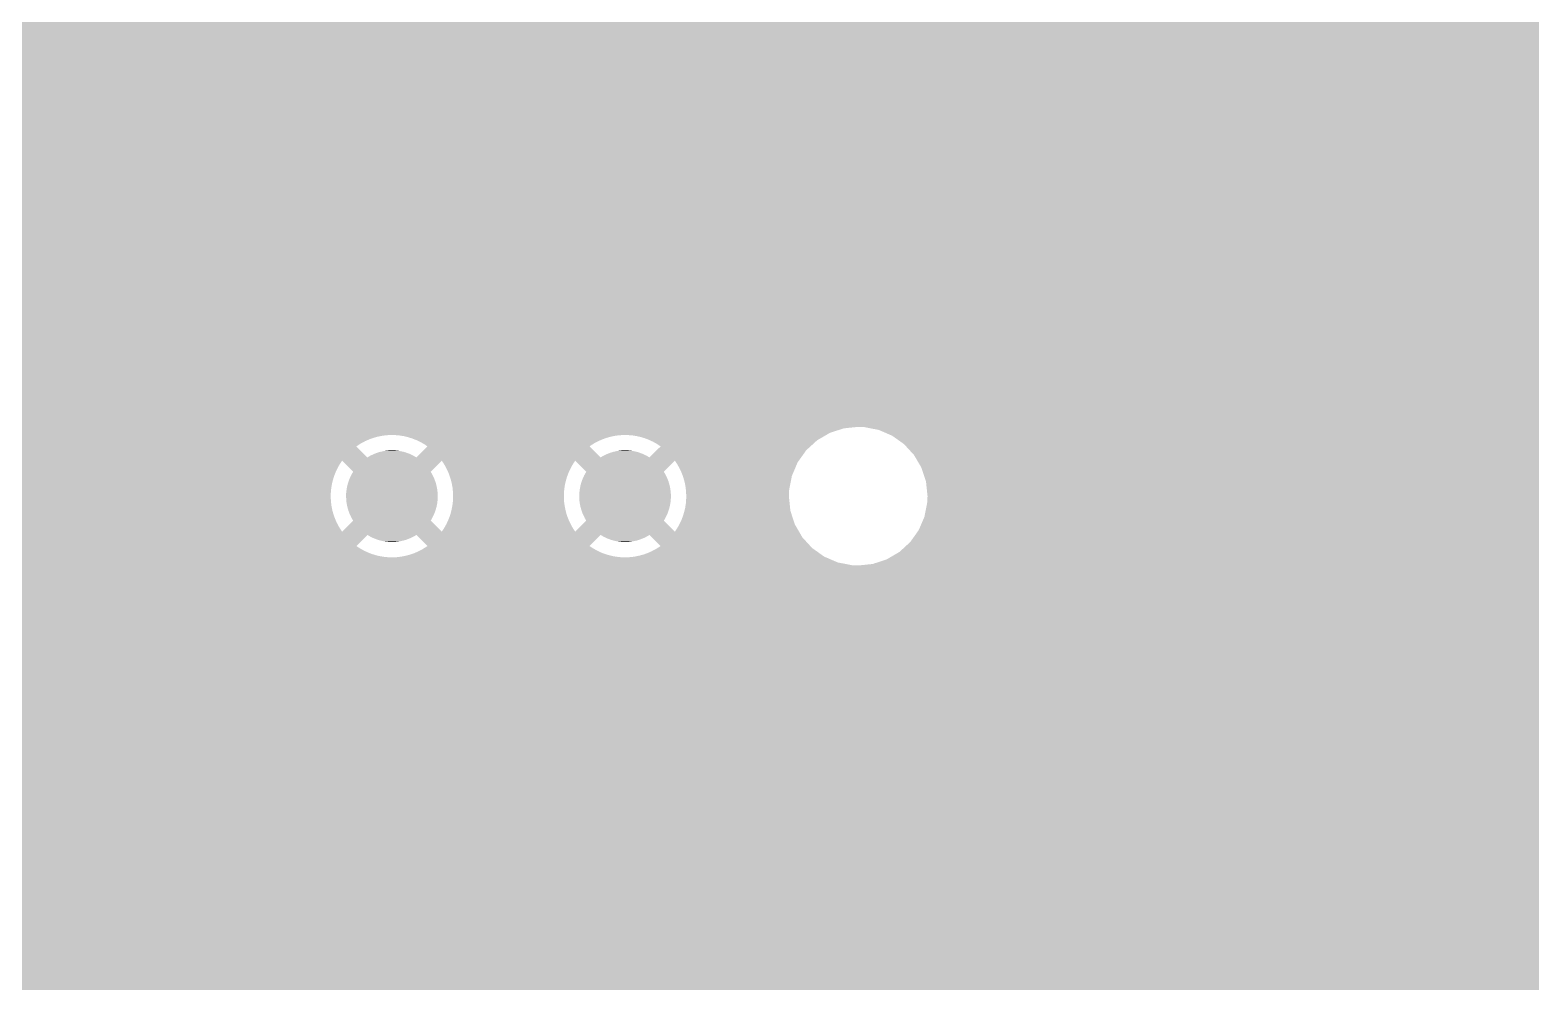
# Model space of a CAD drawing. Extents: x 295 to 953, y 10 to 290.
# Drawn here: x 571.97 to 594.54, y 188.64 to 203.02 of the extents above; entities that cross this region are included whole.
import ezdxf

# ---------------------------------------------------------------- set-up
doc = ezdxf.new("R2010")
doc.units = 0
doc.header["$LTSCALE"] = 5
doc.header["$MEASUREMENT"] = 0
doc.layers.add('PWR', color=7, linetype='CONTINUOUS')

msp = doc.modelspace()

# ---------------------------------------------------------------- linework, layer by layer
at = {"layer": 'PWR'}
for points in [[(511.399, 202.893), (511.399, 203.144), (613.488, 202.893), (613.488, 203.144)], [(536.611, 202.889), (536.519, 202.893), (613.488, 202.889), (613.488, 202.893)], [(536.827, 202.847), (536.611, 202.889), (613.488, 202.847), (613.488, 202.889)], [(537.03, 202.76), (536.827, 202.847), (613.488, 202.76), (613.488, 202.847)], [(537.21, 202.632), (537.03, 202.76), (613.488, 202.632), (613.488, 202.76)], [(537.358, 202.469), (537.21, 202.632), (613.488, 202.469), (613.488, 202.632)], [(537.47, 202.279), (537.358, 202.469), (613.488, 202.279), (613.488, 202.469)], [(537.539, 202.07), (537.47, 202.279), (613.488, 202.07), (613.488, 202.279)], [(537.562, 201.85), (537.539, 202.07), (613.488, 201.85), (613.488, 202.07)], [(537.551, 201.725), (537.558, 201.759), (613.488, 201.725), (613.488, 201.759)], [(537.558, 201.759), (537.562, 201.85), (613.488, 201.759), (613.488, 201.85)], [(546.542, 201.721), (546.451, 201.725), (613.488, 201.721), (613.488, 201.725)], [(546.759, 201.678), (546.542, 201.721), (613.488, 201.678), (613.488, 201.721)], [(546.961, 201.591), (546.759, 201.678), (613.488, 201.591), (613.488, 201.678)], [(547.141, 201.464), (546.961, 201.591), (613.488, 201.464), (613.488, 201.591)], [(547.29, 201.301), (547.141, 201.464), (613.488, 201.301), (613.488, 201.464)], [(547.401, 201.111), (547.29, 201.301), (613.488, 201.111), (613.488, 201.301)], [(547.47, 200.901), (547.401, 201.111), (613.488, 200.901), (613.488, 201.111)], [(547.493, 200.682), (547.47, 200.901), (613.488, 200.682), (613.488, 200.901)], [(547.489, 200.59), (547.493, 200.682), (613.488, 200.59), (613.488, 200.682)], [(547.447, 200.374), (547.489, 200.59), (613.488, 200.374), (613.488, 200.59)], [(547.232, 199.992), (547.36, 200.171), (613.488, 199.992), (613.488, 200.171)], [(547.36, 200.171), (547.447, 200.374), (613.488, 200.171), (613.488, 200.374)], [(547.069, 199.843), (547.232, 199.992), (613.488, 199.843), (613.488, 199.992)], [(546.67, 199.663), (546.879, 199.731), (613.488, 199.663), (613.488, 199.731)], [(546.879, 199.731), (547.069, 199.843), (613.488, 199.731), (613.488, 199.843)], [(517.127, 199.344), (517.321, 199.571), (613.488, 199.344), (613.488, 199.571)], [(517.321, 199.571), (517.364, 199.639), (613.488, 199.571), (613.488, 199.639)], [(546.451, 199.639), (546.67, 199.663), (613.488, 199.639), (613.488, 199.663)], [(516.899, 199.151), (517.127, 199.344), (613.488, 199.151), (613.488, 199.344)], [(516.644, 198.996), (516.899, 199.151), (613.488, 198.996), (613.488, 199.151)], [(515.78, 198.789), (516.078, 198.813), (613.488, 198.789), (613.488, 198.813)], [(516.078, 198.813), (516.368, 198.882), (613.488, 198.813), (613.488, 198.882)], [(516.368, 198.882), (516.644, 198.996), (613.488, 198.882), (613.488, 198.996)], [(511.399, 198.22), (511.399, 198.789), (613.488, 198.22), (613.488, 198.789)], [(526.68, 198.216), (526.588, 198.22), (613.488, 198.216), (613.488, 198.22)], [(526.896, 198.173), (526.68, 198.216), (613.488, 198.173), (613.488, 198.216)], [(527.098, 198.086), (526.896, 198.173), (613.488, 198.086), (613.488, 198.173)], [(527.278, 197.958), (527.098, 198.086), (613.488, 197.958), (613.488, 198.086)], [(527.427, 197.796), (527.278, 197.958), (613.488, 197.796), (613.488, 197.958)], [(527.538, 197.605), (527.427, 197.796), (613.488, 197.605), (613.488, 197.796)], [(527.607, 197.396), (527.538, 197.605), (613.488, 197.396), (613.488, 197.605)], [(527.631, 197.177), (527.607, 197.396), (613.488, 197.177), (613.488, 197.396)], [(527.62, 197.051), (527.626, 197.085), (613.488, 197.051), (613.488, 197.085)], [(527.626, 197.085), (527.631, 197.177), (613.488, 197.085), (613.488, 197.177)], [(569.326, 197.047), (569.234, 197.051), (584.385, 197.047), (584.424, 197.051)], [(569.424, 197.028), (569.326, 197.047), (584.204, 197.028), (584.385, 197.047)], [(569.543, 197.005), (569.424, 197.028), (584.134, 197.005), (584.204, 197.028)], [(584.515, 197.047), (584.424, 197.051), (613.488, 197.047), (613.488, 197.051)], [(584.732, 197.005), (584.515, 197.047), (613.488, 197.005), (613.488, 197.047)], [(569.649, 196.959), (569.543, 197.005), (583.995, 196.959), (584.134, 197.005)], [(569.72, 196.928), (569.649, 196.959), (583.942, 196.928), (583.995, 196.959)], [(569.729, 196.925), (569.72, 196.928), (577.328, 196.925), (577.393, 196.928)], [(569.745, 196.918), (569.729, 196.925), (577.274, 196.918), (577.328, 196.925)], [(569.747, 196.916), (569.745, 196.918), (577.263, 196.916), (577.274, 196.918)], [(569.765, 196.903), (569.747, 196.916), (577.198, 196.903), (577.263, 196.916)], [(569.79, 196.885), (569.765, 196.903), (577.135, 196.885), (577.198, 196.903)], [(569.821, 196.863), (569.79, 196.885), (577.073, 196.863), (577.135, 196.885)], [(569.858, 196.837), (569.821, 196.863), (577.013, 196.837), (577.073, 196.863)], [(569.901, 196.807), (569.858, 196.837), (576.955, 196.807), (577.013, 196.837)], [(569.925, 196.79), (569.901, 196.807), (576.929, 196.79), (576.955, 196.807)], [(569.941, 196.772), (569.925, 196.79), (576.9, 196.772), (576.929, 196.79)], [(577.459, 196.927), (577.393, 196.928), (580.883, 196.927), (580.898, 196.928)], [(577.492, 196.925), (577.459, 196.927), (580.833, 196.925), (580.883, 196.927)], [(577.524, 196.922), (577.492, 196.925), (580.812, 196.922), (580.833, 196.925)], [(577.56, 196.916), (577.524, 196.922), (580.768, 196.916), (580.812, 196.922)], [(577.589, 196.912), (577.56, 196.916), (580.746, 196.912), (580.768, 196.916)], [(577.626, 196.903), (577.589, 196.912), (580.703, 196.903), (580.746, 196.912)], [(577.653, 196.897), (577.626, 196.903), (580.681, 196.897), (580.703, 196.903)], [(577.689, 196.885), (577.653, 196.897), (580.64, 196.885), (580.681, 196.897)], [(577.715, 196.878), (577.689, 196.885), (580.618, 196.878), (580.64, 196.885)], [(577.751, 196.863), (577.715, 196.878), (580.579, 196.863), (580.618, 196.878)], [(577.776, 196.854), (577.751, 196.863), (580.557, 196.854), (580.579, 196.863)], [(577.812, 196.837), (577.776, 196.854), (580.519, 196.837), (580.557, 196.854)], [(577.836, 196.826), (577.812, 196.837), (580.497, 196.826), (580.519, 196.837)], [(577.87, 196.807), (577.836, 196.826), (580.461, 196.807), (580.497, 196.826)], [(577.893, 196.794), (577.87, 196.807), (580.44, 196.794), (580.461, 196.807)], [(577.926, 196.772), (577.893, 196.794), (580.405, 196.772), (580.44, 196.794)], [(580.964, 196.927), (580.898, 196.928), (583.941, 196.927), (583.942, 196.928)], [(581.029, 196.922), (580.964, 196.927), (583.931, 196.922), (583.941, 196.927)], [(581.094, 196.912), (581.029, 196.922), (583.914, 196.912), (583.931, 196.922)], [(581.158, 196.897), (581.094, 196.912), (583.889, 196.897), (583.914, 196.912)], [(581.22, 196.878), (581.158, 196.897), (583.856, 196.878), (583.889, 196.897)], [(581.282, 196.854), (581.22, 196.878), (583.815, 196.854), (583.856, 196.878)], [(581.295, 196.848), (581.282, 196.854), (583.805, 196.848), (583.815, 196.854)], [(581.341, 196.826), (581.295, 196.848), (583.781, 196.826), (583.805, 196.848)], [(581.398, 196.794), (581.341, 196.826), (583.746, 196.794), (583.781, 196.826)], [(581.453, 196.757), (581.398, 196.794), (583.706, 196.757), (583.746, 196.794)], [(584.934, 196.918), (584.732, 197.005), (613.488, 196.918), (613.488, 197.005)], [(585.114, 196.79), (584.934, 196.918), (613.488, 196.79), (613.488, 196.918)], [(585.263, 196.627), (585.114, 196.79), (613.488, 196.627), (613.488, 196.79)], [(569.955, 196.757), (569.941, 196.772), (576.879, 196.757), (576.9, 196.772)], [(570.074, 196.627), (569.955, 196.757), (577.009, 196.627), (576.879, 196.757)], [(570.095, 196.591), (570.074, 196.627), (577.045, 196.591), (577.009, 196.627)], [(570.123, 196.543), (570.095, 196.591), (583.531, 196.543), (583.566, 196.591)], [(577.045, 196.591), (577.078, 196.611), (577.781, 196.591), (577.747, 196.611)], [(577.078, 196.611), (577.095, 196.62), (577.747, 196.611), (577.732, 196.62)], [(577.095, 196.62), (577.129, 196.636), (577.732, 196.62), (577.696, 196.636)], [(577.129, 196.636), (577.147, 196.644), (577.696, 196.636), (577.681, 196.644)], [(577.147, 196.644), (577.182, 196.658), (577.681, 196.644), (577.643, 196.658)], [(577.182, 196.658), (577.201, 196.664), (577.643, 196.658), (577.627, 196.664)], [(577.201, 196.664), (577.236, 196.675), (577.627, 196.664), (577.589, 196.675)], [(577.236, 196.675), (577.256, 196.679), (577.589, 196.675), (577.573, 196.679)], [(577.256, 196.679), (577.291, 196.687), (577.573, 196.679), (577.532, 196.687)], [(577.291, 196.687), (577.313, 196.69), (577.532, 196.687), (577.517, 196.69)], [(577.313, 196.69), (577.347, 196.695), (577.517, 196.69), (577.474, 196.695)], [(577.347, 196.695), (577.375, 196.696), (577.474, 196.695), (577.461, 196.696)], [(577.375, 196.696), (577.404, 196.698), (577.461, 196.696), (577.404, 196.698)], [(577.781, 196.591), (577.947, 196.757), (580.55, 196.591), (580.384, 196.757)], [(577.947, 196.757), (577.926, 196.772), (580.384, 196.757), (580.405, 196.772)], [(580.55, 196.591), (580.583, 196.611), (581.286, 196.591), (581.252, 196.611)], [(580.583, 196.611), (580.601, 196.62), (581.252, 196.611), (581.237, 196.62)], [(580.601, 196.62), (580.634, 196.636), (581.237, 196.62), (581.201, 196.636)], [(580.634, 196.636), (580.652, 196.644), (581.201, 196.636), (581.186, 196.644)], [(580.652, 196.644), (580.687, 196.658), (581.186, 196.644), (581.148, 196.658)], [(580.687, 196.658), (580.706, 196.664), (581.148, 196.658), (581.133, 196.664)], [(580.706, 196.664), (580.741, 196.675), (581.133, 196.664), (581.094, 196.675)], [(580.741, 196.675), (580.761, 196.679), (581.094, 196.675), (581.078, 196.679)], [(580.761, 196.679), (580.796, 196.687), (581.078, 196.679), (581.038, 196.687)], [(580.796, 196.687), (580.818, 196.69), (581.038, 196.687), (581.022, 196.69)], [(580.818, 196.69), (580.853, 196.695), (581.022, 196.69), (580.98, 196.695)], [(580.853, 196.695), (580.88, 196.696), (580.98, 196.695), (580.966, 196.696)], [(580.88, 196.696), (580.909, 196.698), (580.966, 196.696), (580.909, 196.698)], [(581.286, 196.591), (581.394, 196.699), (583.566, 196.591), (583.642, 196.699)], [(581.394, 196.699), (581.453, 196.757), (583.642, 196.699), (583.706, 196.757)], [(585.357, 196.467), (585.263, 196.627), (613.488, 196.467), (613.488, 196.627)], [(570.155, 196.488), (570.123, 196.543), (576.628, 196.488), (576.664, 196.543)], [(570.185, 196.437), (570.155, 196.488), (576.599, 196.437), (576.628, 196.488)], [(570.187, 196.431), (570.185, 196.437), (576.596, 196.431), (576.599, 196.437)], [(570.207, 196.372), (570.187, 196.431), (576.568, 196.372), (576.596, 196.431)], [(570.227, 196.31), (570.207, 196.372), (576.544, 196.31), (576.568, 196.372)], [(576.83, 196.377), (576.664, 196.543), (577.996, 196.377), (578.162, 196.543)], [(576.802, 196.327), (576.807, 196.335), (578.024, 196.327), (578.02, 196.335)], [(576.807, 196.335), (576.83, 196.376), (578.02, 196.335), (577.996, 196.376)], [(576.83, 196.376), (576.83, 196.377), (577.996, 196.376), (577.996, 196.377)], [(578.188, 196.505), (578.162, 196.543), (580.144, 196.505), (580.169, 196.543)], [(578.198, 196.488), (578.188, 196.505), (580.133, 196.488), (580.144, 196.505)], [(578.221, 196.449), (578.198, 196.488), (580.111, 196.449), (580.133, 196.488)], [(578.23, 196.431), (578.221, 196.449), (580.101, 196.431), (580.111, 196.449)], [(578.25, 196.39), (578.23, 196.431), (580.082, 196.39), (580.101, 196.431)], [(578.258, 196.372), (578.25, 196.39), (580.073, 196.372), (580.082, 196.39)], [(578.275, 196.329), (578.258, 196.372), (580.057, 196.329), (580.073, 196.372)], [(578.282, 196.31), (578.275, 196.329), (580.049, 196.31), (580.057, 196.329)], [(580.335, 196.377), (580.169, 196.543), (581.501, 196.377), (581.667, 196.543)], [(580.307, 196.327), (580.312, 196.335), (581.529, 196.327), (581.525, 196.335)], [(580.312, 196.335), (580.335, 196.376), (581.525, 196.335), (581.501, 196.376)], [(580.335, 196.376), (580.335, 196.377), (581.501, 196.376), (581.501, 196.377)], [(581.683, 196.519), (581.667, 196.543), (583.514, 196.519), (583.531, 196.543)], [(581.693, 196.505), (581.683, 196.519), (583.508, 196.505), (583.514, 196.519)], [(581.726, 196.449), (581.693, 196.505), (583.484, 196.449), (583.508, 196.505)], [(581.756, 196.39), (581.726, 196.449), (583.459, 196.39), (583.484, 196.449)], [(581.781, 196.329), (581.756, 196.39), (583.433, 196.329), (583.459, 196.39)], [(581.785, 196.317), (581.781, 196.329), (583.427, 196.317), (583.433, 196.329)], [(585.37, 196.444), (585.357, 196.467), (599.978, 196.444), (600.197, 196.467)], [(585.374, 196.437), (585.37, 196.444), (599.957, 196.437), (599.978, 196.444)], [(585.395, 196.375), (585.374, 196.437), (599.768, 196.375), (599.957, 196.437)], [(585.431, 196.263), (585.395, 196.375), (599.578, 196.263), (599.768, 196.375)], [(570.247, 196.248), (570.227, 196.31), (576.525, 196.248), (576.544, 196.31)], [(570.254, 196.228), (570.247, 196.248), (576.52, 196.228), (576.525, 196.248)], [(570.258, 196.184), (570.254, 196.228), (576.51, 196.184), (576.52, 196.228)], [(570.265, 196.119), (570.258, 196.184), (576.5, 196.119), (576.51, 196.184)], [(570.272, 196.054), (570.265, 196.119), (576.494, 196.054), (576.5, 196.119)], [(576.726, 196.065), (576.732, 196.112), (578.1, 196.065), (578.094, 196.112)], [(576.732, 196.112), (576.733, 196.121), (578.094, 196.112), (578.093, 196.121)], [(576.733, 196.121), (576.743, 196.168), (578.093, 196.121), (578.083, 196.168)], [(576.743, 196.168), (576.745, 196.177), (578.083, 196.168), (578.082, 196.177)], [(576.745, 196.177), (576.758, 196.223), (578.082, 196.177), (578.068, 196.223)], [(576.758, 196.223), (576.761, 196.231), (578.068, 196.223), (578.065, 196.231)], [(576.761, 196.231), (576.778, 196.276), (578.065, 196.231), (578.048, 196.276)], [(576.778, 196.276), (576.782, 196.284), (578.048, 196.276), (578.045, 196.284)], [(576.782, 196.284), (576.802, 196.327), (578.045, 196.284), (578.024, 196.327)], [(578.296, 196.267), (578.282, 196.31), (580.036, 196.267), (580.049, 196.31)], [(578.301, 196.248), (578.296, 196.267), (580.03, 196.248), (580.036, 196.267)], [(578.312, 196.204), (578.301, 196.248), (580.02, 196.204), (580.03, 196.248)], [(578.316, 196.184), (578.312, 196.204), (580.015, 196.184), (580.02, 196.204)], [(578.324, 196.139), (578.316, 196.184), (580.008, 196.139), (580.015, 196.184)], [(578.326, 196.119), (578.324, 196.139), (580.005, 196.119), (580.008, 196.139)], [(578.331, 196.074), (578.326, 196.119), (580.001, 196.074), (580.005, 196.119)], [(580.232, 196.065), (580.237, 196.112), (581.605, 196.065), (581.6, 196.112)], [(580.237, 196.112), (580.239, 196.121), (581.6, 196.112), (581.598, 196.121)], [(580.239, 196.121), (580.248, 196.168), (581.598, 196.121), (581.589, 196.168)], [(580.248, 196.168), (580.25, 196.177), (581.589, 196.168), (581.587, 196.177)], [(580.25, 196.177), (580.263, 196.223), (581.587, 196.177), (581.573, 196.223)], [(580.263, 196.223), (580.266, 196.231), (581.573, 196.223), (581.571, 196.231)], [(580.266, 196.231), (580.283, 196.276), (581.571, 196.231), (581.553, 196.276)], [(580.283, 196.276), (580.287, 196.284), (581.553, 196.276), (581.55, 196.284)], [(580.287, 196.284), (580.307, 196.327), (581.55, 196.284), (581.529, 196.327)], [(581.801, 196.267), (581.785, 196.317), (583.418, 196.267), (583.427, 196.317)], [(581.818, 196.204), (581.801, 196.267), (583.405, 196.204), (583.418, 196.267)], [(581.829, 196.139), (581.818, 196.204), (583.392, 196.139), (583.405, 196.204)], [(581.833, 196.1), (581.829, 196.139), (583.385, 196.1), (583.392, 196.139)], [(585.443, 196.228), (585.431, 196.263), (599.539, 196.228), (599.578, 196.263)], [(585.455, 196.115), (585.443, 196.228), (599.415, 196.115), (599.539, 196.228)], [(585.466, 196.008), (585.455, 196.115), (599.34, 196.008), (599.415, 196.115)], [(570.262, 195.858), (570.273, 195.917), (576.505, 195.858), (576.498, 195.917)], [(570.277, 196.008), (570.272, 196.054), (576.494, 196.008), (576.494, 196.054)], [(570.273, 195.923), (570.276, 195.988), (576.497, 195.923), (576.493, 195.988)], [(570.273, 195.917), (570.273, 195.923), (576.498, 195.917), (576.497, 195.923)], [(570.276, 195.988), (570.277, 196.008), (576.493, 195.988), (576.494, 196.008)], [(576.724, 196.008), (576.725, 196.056), (578.103, 196.008), (578.101, 196.056)], [(576.726, 195.961), (576.724, 196.008), (578.101, 195.961), (578.103, 196.008)], [(576.725, 196.056), (576.726, 196.065), (578.101, 196.056), (578.1, 196.065)], [(576.726, 195.952), (576.726, 195.961), (578.1, 195.952), (578.101, 195.961)], [(576.732, 195.904), (576.726, 195.952), (578.095, 195.904), (578.1, 195.952)], [(576.733, 195.895), (576.732, 195.904), (578.093, 195.895), (578.095, 195.904)], [(576.743, 195.849), (576.733, 195.895), (578.084, 195.849), (578.093, 195.895)], [(578.32, 195.858), (578.327, 195.898), (580.011, 195.858), (580.005, 195.898)], [(578.327, 195.898), (578.329, 195.923), (580.005, 195.898), (580.002, 195.923)], [(578.329, 195.923), (578.332, 195.963), (580.002, 195.923), (580, 195.963)], [(578.332, 196.054), (578.331, 196.074), (579.999, 196.054), (580.001, 196.074)], [(578.333, 196.008), (578.332, 196.054), (579.999, 196.008), (579.999, 196.054)], [(578.332, 195.963), (578.333, 195.988), (580, 195.963), (579.998, 195.988)], [(578.333, 195.988), (578.333, 196.008), (579.998, 195.988), (579.999, 196.008)], [(580.229, 196.008), (580.231, 196.056), (581.608, 196.008), (581.606, 196.056)], [(580.231, 195.961), (580.229, 196.008), (581.606, 195.961), (581.608, 196.008)], [(580.231, 196.056), (580.232, 196.065), (581.606, 196.056), (581.605, 196.065)], [(580.231, 195.952), (580.231, 195.961), (581.605, 195.952), (581.606, 195.961)], [(580.237, 195.904), (580.231, 195.952), (581.6, 195.904), (581.605, 195.952)], [(580.238, 195.895), (580.237, 195.904), (581.598, 195.895), (581.6, 195.904)], [(580.248, 195.849), (580.238, 195.895), (581.589, 195.849), (581.598, 195.895)], [(581.822, 195.833), (581.832, 195.898), (583.399, 195.833), (583.393, 195.898)], [(581.832, 195.898), (581.837, 195.963), (583.393, 195.898), (583.386, 195.963)], [(581.836, 196.074), (581.833, 196.1), (583.384, 196.074), (583.385, 196.1)], [(581.838, 196.008), (581.836, 196.074), (583.381, 196.008), (583.384, 196.074)], [(581.837, 195.963), (581.838, 196.008), (583.386, 195.963), (583.381, 196.008)], [(585.426, 195.732), (585.462, 195.917), (599.201, 195.732), (599.28, 195.917)], [(585.462, 195.917), (585.463, 195.935), (599.28, 195.917), (599.288, 195.935)], [(585.463, 195.935), (585.466, 196.008), (599.288, 195.935), (599.34, 196.008)], [(570.191, 195.609), (570.217, 195.669), (576.584, 195.609), (576.558, 195.669)], [(570.217, 195.669), (570.231, 195.7), (576.558, 195.669), (576.547, 195.7)], [(570.231, 195.7), (570.236, 195.73), (576.547, 195.7), (576.536, 195.73)], [(570.236, 195.73), (570.249, 195.794), (576.536, 195.73), (576.518, 195.794)], [(570.249, 195.794), (570.262, 195.858), (576.518, 195.794), (576.505, 195.858)], [(576.745, 195.84), (576.743, 195.849), (578.081, 195.84), (578.084, 195.849)], [(576.758, 195.794), (576.745, 195.84), (578.068, 195.794), (578.081, 195.84)], [(576.761, 195.785), (576.758, 195.794), (578.065, 195.785), (578.068, 195.794)], [(576.778, 195.741), (576.761, 195.785), (578.048, 195.741), (578.065, 195.785)], [(576.781, 195.733), (576.778, 195.741), (578.045, 195.733), (578.048, 195.741)], [(576.802, 195.69), (576.781, 195.733), (578.024, 195.69), (578.045, 195.733)], [(576.806, 195.681), (576.802, 195.69), (578.02, 195.681), (578.024, 195.69)], [(576.83, 195.64), (576.806, 195.681), (577.996, 195.64), (578.02, 195.681)], [(578.259, 195.645), (578.268, 195.669), (580.074, 195.645), (580.063, 195.669)], [(578.268, 195.669), (578.282, 195.706), (580.063, 195.669), (580.05, 195.706)], [(578.282, 195.706), (578.29, 195.73), (580.05, 195.706), (580.041, 195.73)], [(578.29, 195.73), (578.302, 195.769), (580.041, 195.73), (580.031, 195.769)], [(578.302, 195.769), (578.307, 195.794), (580.031, 195.769), (580.024, 195.794)], [(578.307, 195.794), (578.316, 195.833), (580.024, 195.794), (580.016, 195.833)], [(578.316, 195.833), (578.32, 195.858), (580.016, 195.833), (580.011, 195.858)], [(580.25, 195.84), (580.248, 195.849), (581.586, 195.84), (581.589, 195.849)], [(580.264, 195.794), (580.25, 195.84), (581.574, 195.794), (581.586, 195.84)], [(580.266, 195.785), (580.264, 195.794), (581.57, 195.785), (581.574, 195.794)], [(580.283, 195.741), (580.266, 195.785), (581.554, 195.741), (581.57, 195.785)], [(580.287, 195.733), (580.283, 195.741), (581.55, 195.733), (581.554, 195.741)], [(580.308, 195.69), (580.287, 195.733), (581.53, 195.69), (581.55, 195.733)], [(580.311, 195.681), (580.308, 195.69), (581.525, 195.681), (581.53, 195.69)], [(580.335, 195.64), (580.311, 195.681), (581.501, 195.64), (581.525, 195.681)], [(581.764, 195.645), (581.787, 195.706), (583.451, 195.645), (583.431, 195.706)], [(581.787, 195.706), (581.807, 195.769), (583.431, 195.706), (583.411, 195.769)], [(581.807, 195.769), (581.811, 195.789), (583.411, 195.769), (583.404, 195.789)], [(581.811, 195.789), (581.822, 195.833), (583.404, 195.789), (583.399, 195.833)], [(585.341, 195.516), (585.42, 195.7), (599.158, 195.516), (599.194, 195.7)], [(585.42, 195.7), (585.426, 195.732), (599.194, 195.7), (599.201, 195.732)], [(570.092, 195.426), (570.127, 195.474), (583.563, 195.426), (583.535, 195.474)], [(570.127, 195.474), (570.142, 195.495), (576.664, 195.474), (576.65, 195.495)], [(570.142, 195.495), (570.144, 195.498), (576.65, 195.495), (576.648, 195.498)], [(570.144, 195.498), (570.166, 195.551), (576.648, 195.498), (576.615, 195.551)], [(570.166, 195.551), (570.191, 195.609), (576.615, 195.551), (576.584, 195.609)], [(576.664, 195.474), (576.83, 195.64), (578.162, 195.474), (577.996, 195.64)], [(578.162, 195.474), (578.176, 195.495), (580.169, 195.474), (580.155, 195.495)], [(578.176, 195.495), (578.198, 195.529), (580.155, 195.495), (580.134, 195.529)], [(578.198, 195.529), (578.211, 195.551), (580.134, 195.529), (580.12, 195.551)], [(578.211, 195.551), (578.231, 195.586), (580.12, 195.551), (580.102, 195.586)], [(578.231, 195.586), (578.241, 195.609), (580.102, 195.586), (580.09, 195.609)], [(578.241, 195.609), (578.259, 195.645), (580.09, 195.609), (580.074, 195.645)], [(580.169, 195.474), (580.335, 195.64), (581.667, 195.474), (581.501, 195.64)], [(581.667, 195.474), (581.704, 195.529), (583.535, 195.474), (583.503, 195.529)], [(581.704, 195.529), (581.732, 195.58), (583.503, 195.529), (583.473, 195.58)], [(581.732, 195.58), (581.736, 195.586), (583.473, 195.58), (583.471, 195.586)], [(581.736, 195.586), (581.764, 195.645), (583.471, 195.586), (583.451, 195.645)], [(585.281, 195.424), (585.333, 195.498), (599.154, 195.424), (599.157, 195.498)], [(585.333, 195.498), (585.341, 195.516), (599.157, 195.498), (599.158, 195.516)], [(569.877, 195.191), (569.912, 195.223), (576.991, 195.191), (576.934, 195.223)], [(569.912, 195.223), (569.952, 195.259), (576.934, 195.223), (576.879, 195.259)], [(569.952, 195.259), (570.016, 195.318), (576.879, 195.259), (576.938, 195.318)], [(570.016, 195.318), (570.092, 195.426), (576.938, 195.318), (577.045, 195.426)], [(577.079, 195.406), (577.045, 195.426), (577.748, 195.406), (577.781, 195.426)], [(577.094, 195.397), (577.079, 195.406), (577.731, 195.397), (577.748, 195.406)], [(577.13, 195.38), (577.094, 195.397), (577.697, 195.38), (577.731, 195.397)], [(577.146, 195.373), (577.13, 195.38), (577.679, 195.373), (577.697, 195.38)], [(577.183, 195.359), (577.146, 195.373), (577.645, 195.359), (577.679, 195.373)], [(577.199, 195.353), (577.183, 195.359), (577.626, 195.353), (577.645, 195.359)], [(577.238, 195.342), (577.199, 195.353), (577.591, 195.342), (577.626, 195.353)], [(577.253, 195.338), (577.238, 195.342), (577.571, 195.338), (577.591, 195.342)], [(577.294, 195.33), (577.253, 195.338), (577.535, 195.33), (577.571, 195.338)], [(577.309, 195.327), (577.294, 195.33), (577.513, 195.327), (577.535, 195.33)], [(577.352, 195.322), (577.309, 195.327), (577.479, 195.322), (577.513, 195.327)], [(577.366, 195.321), (577.352, 195.322), (577.451, 195.321), (577.479, 195.322)], [(577.422, 195.319), (577.366, 195.321), (577.422, 195.319), (577.451, 195.321)], [(577.947, 195.259), (577.781, 195.426), (580.384, 195.259), (580.55, 195.426)], [(577.834, 195.191), (577.871, 195.21), (580.496, 195.191), (580.462, 195.21)], [(577.871, 195.21), (577.892, 195.223), (580.462, 195.21), (580.439, 195.223)], [(577.892, 195.223), (577.927, 195.245), (580.439, 195.223), (580.406, 195.245)], [(577.927, 195.245), (577.947, 195.259), (580.406, 195.245), (580.384, 195.259)], [(580.585, 195.406), (580.55, 195.426), (581.253, 195.406), (581.286, 195.426)], [(580.599, 195.397), (580.585, 195.406), (581.236, 195.397), (581.253, 195.406)], [(580.635, 195.38), (580.599, 195.397), (581.203, 195.38), (581.236, 195.397)], [(580.651, 195.373), (580.635, 195.38), (581.184, 195.373), (581.203, 195.38)], [(580.688, 195.359), (580.651, 195.373), (581.15, 195.359), (581.184, 195.373)], [(580.704, 195.353), (580.688, 195.359), (581.131, 195.353), (581.15, 195.359)], [(580.743, 195.342), (580.704, 195.353), (581.096, 195.342), (581.131, 195.353)], [(580.759, 195.338), (580.743, 195.342), (581.076, 195.338), (581.096, 195.342)], [(580.799, 195.33), (580.759, 195.338), (581.04, 195.33), (581.076, 195.338)], [(580.814, 195.327), (580.799, 195.33), (581.019, 195.327), (581.04, 195.33)], [(580.857, 195.322), (580.814, 195.327), (580.984, 195.322), (581.019, 195.327)], [(580.871, 195.321), (580.857, 195.322), (580.957, 195.321), (580.984, 195.322)], [(580.927, 195.319), (580.871, 195.321), (580.927, 195.319), (580.957, 195.321)], [(581.322, 195.389), (581.286, 195.426), (583.584, 195.389), (583.563, 195.426)], [(581.318, 195.18), (581.376, 195.21), (583.8, 195.18), (583.757, 195.21)], [(581.453, 195.259), (581.322, 195.389), (583.703, 195.259), (583.584, 195.389)], [(581.376, 195.21), (581.403, 195.227), (583.757, 195.21), (583.733, 195.227)], [(581.403, 195.227), (581.432, 195.245), (583.733, 195.227), (583.717, 195.245)], [(581.432, 195.245), (581.453, 195.259), (583.717, 195.245), (583.703, 195.259)], [(585.042, 195.169), (585.082, 195.205), (599.189, 195.169), (599.177, 195.205)], [(585.082, 195.205), (585.205, 195.318), (599.177, 195.205), (599.165, 195.318)], [(585.205, 195.318), (585.281, 195.424), (599.165, 195.318), (599.154, 195.424)], [(569.272, 194.97), (569.454, 194.989), (584.332, 194.97), (584.234, 194.989)], [(569.454, 194.989), (569.524, 195.012), (584.234, 194.989), (584.115, 195.012)], [(569.524, 195.012), (569.663, 195.058), (584.115, 195.012), (584.009, 195.058)], [(569.663, 195.058), (569.716, 195.089), (584.009, 195.058), (583.938, 195.089)], [(569.716, 195.089), (569.717, 195.089), (577.433, 195.089), (577.368, 195.089)], [(569.717, 195.089), (569.727, 195.095), (577.368, 195.089), (577.302, 195.095)], [(569.727, 195.095), (569.744, 195.105), (577.302, 195.095), (577.238, 195.105)], [(569.744, 195.105), (569.769, 195.12), (577.238, 195.105), (577.174, 195.12)], [(569.769, 195.12), (569.802, 195.139), (577.174, 195.12), (577.111, 195.139)], [(569.802, 195.139), (569.843, 195.163), (577.111, 195.139), (577.05, 195.163)], [(569.843, 195.163), (569.853, 195.169), (577.05, 195.163), (577.037, 195.169)], [(569.853, 195.169), (569.877, 195.191), (577.037, 195.169), (576.991, 195.191)], [(577.433, 195.089), (577.449, 195.089), (580.938, 195.089), (580.873, 195.089)], [(577.449, 195.089), (577.499, 195.092), (580.873, 195.089), (580.839, 195.092)], [(577.499, 195.092), (577.52, 195.095), (580.839, 195.092), (580.808, 195.095)], [(577.52, 195.095), (577.564, 195.101), (580.808, 195.095), (580.771, 195.101)], [(577.564, 195.101), (577.586, 195.105), (580.771, 195.101), (580.743, 195.105)], [(577.586, 195.105), (577.628, 195.114), (580.743, 195.105), (580.706, 195.114)], [(577.628, 195.114), (577.65, 195.12), (580.706, 195.114), (580.679, 195.12)], [(577.65, 195.12), (577.691, 195.131), (580.679, 195.12), (580.642, 195.131)], [(577.691, 195.131), (577.714, 195.139), (580.642, 195.131), (580.616, 195.139)], [(577.714, 195.139), (577.753, 195.153), (580.616, 195.139), (580.58, 195.153)], [(577.753, 195.153), (577.775, 195.163), (580.58, 195.153), (580.555, 195.163)], [(577.775, 195.163), (577.813, 195.18), (580.555, 195.163), (580.52, 195.18)], [(577.813, 195.18), (577.834, 195.191), (580.52, 195.18), (580.496, 195.191)], [(580.938, 195.089), (581.004, 195.092), (583.938, 195.089), (583.929, 195.092)], [(581.004, 195.092), (581.057, 195.099), (583.929, 195.092), (583.913, 195.099)], [(581.057, 195.099), (581.069, 195.101), (583.913, 195.099), (583.911, 195.101)], [(581.069, 195.101), (581.133, 195.114), (583.911, 195.101), (583.892, 195.114)], [(581.133, 195.114), (581.196, 195.131), (583.892, 195.114), (583.868, 195.131)], [(581.196, 195.131), (581.258, 195.153), (583.868, 195.131), (583.837, 195.153)], [(581.258, 195.153), (581.318, 195.18), (583.837, 195.153), (583.8, 195.18)], [(584.424, 194.966), (584.643, 194.989), (599.264, 194.966), (599.25, 194.989)], [(584.643, 194.989), (584.663, 194.996), (599.25, 194.989), (599.246, 194.996)], [(584.663, 194.996), (584.852, 195.058), (599.246, 194.996), (599.226, 195.058)], [(584.852, 195.058), (585.042, 195.169), (599.226, 195.058), (599.189, 195.169)], [(562.098, 194.84), (562.085, 194.966), (599.337, 194.84), (599.264, 194.966)], [(562.094, 194.748), (562.097, 194.805), (599.41, 194.748), (599.358, 194.805)], [(562.097, 194.805), (562.098, 194.84), (599.358, 194.805), (599.337, 194.84)], [(569.234, 194.966), (569.272, 194.97), (584.424, 194.966), (584.332, 194.97)], [(562.045, 194.515), (562.052, 194.532), (599.686, 194.515), (599.663, 194.532)], [(562.052, 194.532), (562.074, 194.643), (599.663, 194.532), (599.507, 194.643)], [(562.074, 194.643), (562.094, 194.748), (599.507, 194.643), (599.41, 194.748)], [(561.837, 194.15), (561.965, 194.329), (613.488, 194.15), (613.488, 194.329)], [(561.965, 194.329), (561.987, 194.381), (613.488, 194.329), (613.488, 194.381)], [(561.987, 194.381), (561.989, 194.385), (600.197, 194.381), (600.105, 194.385)], [(561.989, 194.385), (562.007, 194.428), (600.105, 194.385), (599.889, 194.428)], [(562.007, 194.428), (562.045, 194.515), (599.889, 194.428), (599.686, 194.515)], [(561.674, 194.001), (561.837, 194.15), (613.488, 194.001), (613.488, 194.15)], [(561.275, 193.821), (561.484, 193.889), (613.488, 193.821), (613.488, 193.889)], [(561.484, 193.889), (561.674, 194.001), (613.488, 193.889), (613.488, 194.001)], [(527.506, 193.737), (527.499, 193.797), (613.488, 193.737), (613.488, 193.797)], [(527.501, 193.561), (527.507, 193.626), (613.488, 193.561), (613.488, 193.626)], [(527.508, 193.672), (527.506, 193.737), (613.488, 193.672), (613.488, 193.737)], [(527.507, 193.626), (527.508, 193.672), (613.488, 193.626), (613.488, 193.672)], [(561.056, 193.797), (561.275, 193.821), (613.488, 193.797), (613.488, 193.821)], [(527.457, 193.37), (527.476, 193.432), (613.488, 193.37), (613.488, 193.432)], [(527.476, 193.432), (527.491, 193.496), (613.488, 193.432), (613.488, 193.496)], [(527.491, 193.496), (527.501, 193.561), (613.488, 193.496), (613.488, 193.561)], [(527.337, 193.137), (527.373, 193.192), (613.488, 193.137), (613.488, 193.192)], [(527.373, 193.192), (527.405, 193.249), (613.488, 193.192), (613.488, 193.249)], [(527.405, 193.249), (527.433, 193.308), (613.488, 193.249), (613.488, 193.308)], [(527.433, 193.308), (527.457, 193.37), (613.488, 193.308), (613.488, 193.37)], [(523.94, 193.089), (523.975, 193.137), (613.488, 193.089), (613.488, 193.137)], [(527.083, 192.962), (526.956, 193.089), (613.488, 192.962), (613.488, 193.089)], [(546.542, 192.958), (546.451, 192.962), (613.488, 192.958), (613.488, 192.962)], [(546.759, 192.915), (546.542, 192.958), (613.488, 192.915), (613.488, 192.958)], [(546.961, 192.828), (546.759, 192.915), (613.488, 192.828), (613.488, 192.915)], [(547.141, 192.701), (546.961, 192.828), (613.488, 192.701), (613.488, 192.828)], [(547.29, 192.538), (547.141, 192.701), (613.488, 192.538), (613.488, 192.701)], [(547.401, 192.348), (547.29, 192.538), (613.488, 192.348), (613.488, 192.538)], [(547.47, 192.138), (547.401, 192.348), (613.488, 192.138), (613.488, 192.348)], [(547.493, 191.919), (547.47, 192.138), (613.488, 191.919), (613.488, 192.138)], [(547.447, 191.611), (547.489, 191.827), (613.488, 191.611), (613.488, 191.827)], [(547.489, 191.827), (547.493, 191.919), (613.488, 191.827), (613.488, 191.919)], [(547.36, 191.408), (547.447, 191.611), (613.488, 191.408), (613.488, 191.611)], [(547.232, 191.229), (547.36, 191.408), (613.488, 191.229), (613.488, 191.408)], [(547.069, 191.08), (547.232, 191.229), (613.488, 191.08), (613.488, 191.229)], [(546.67, 190.9), (546.879, 190.968), (613.488, 190.9), (613.488, 190.968)], [(546.879, 190.968), (547.069, 191.08), (613.488, 190.968), (613.488, 191.08)], [(511.399, 190.041), (511.399, 190.876), (613.488, 190.041), (613.488, 190.876)], [(546.451, 190.876), (546.67, 190.9), (613.488, 190.876), (613.488, 190.9)], [(535.589, 190.037), (535.497, 190.041), (613.488, 190.037), (613.488, 190.041)], [(535.805, 189.994), (535.589, 190.037), (613.488, 189.994), (613.488, 190.037)], [(536.007, 189.907), (535.805, 189.994), (613.488, 189.907), (613.488, 189.994)], [(536.187, 189.78), (536.007, 189.907), (613.488, 189.78), (613.488, 189.907)], [(536.336, 189.617), (536.187, 189.78), (613.488, 189.617), (613.488, 189.78)], [(536.435, 189.448), (536.336, 189.617), (613.488, 189.448), (613.488, 189.617)], [(551.082, 189.431), (550.832, 189.448), (613.488, 189.431), (613.488, 189.448)], [(551.374, 189.369), (551.082, 189.431), (613.488, 189.369), (613.488, 189.431)], [(551.653, 189.263), (551.374, 189.369), (613.488, 189.263), (613.488, 189.369)], [(551.911, 189.114), (551.653, 189.263), (613.488, 189.114), (613.488, 189.263)], [(552.144, 188.926), (551.911, 189.114), (613.488, 188.926), (613.488, 189.114)], [(552.344, 188.705), (552.144, 188.926), (613.488, 188.705), (613.488, 188.926)], [(552.426, 188.58), (552.344, 188.705), (613.488, 188.58), (613.488, 188.705)]]:
    msp.add_solid(points, dxfattribs=at)

doc.saveas('drawing.dxf')
